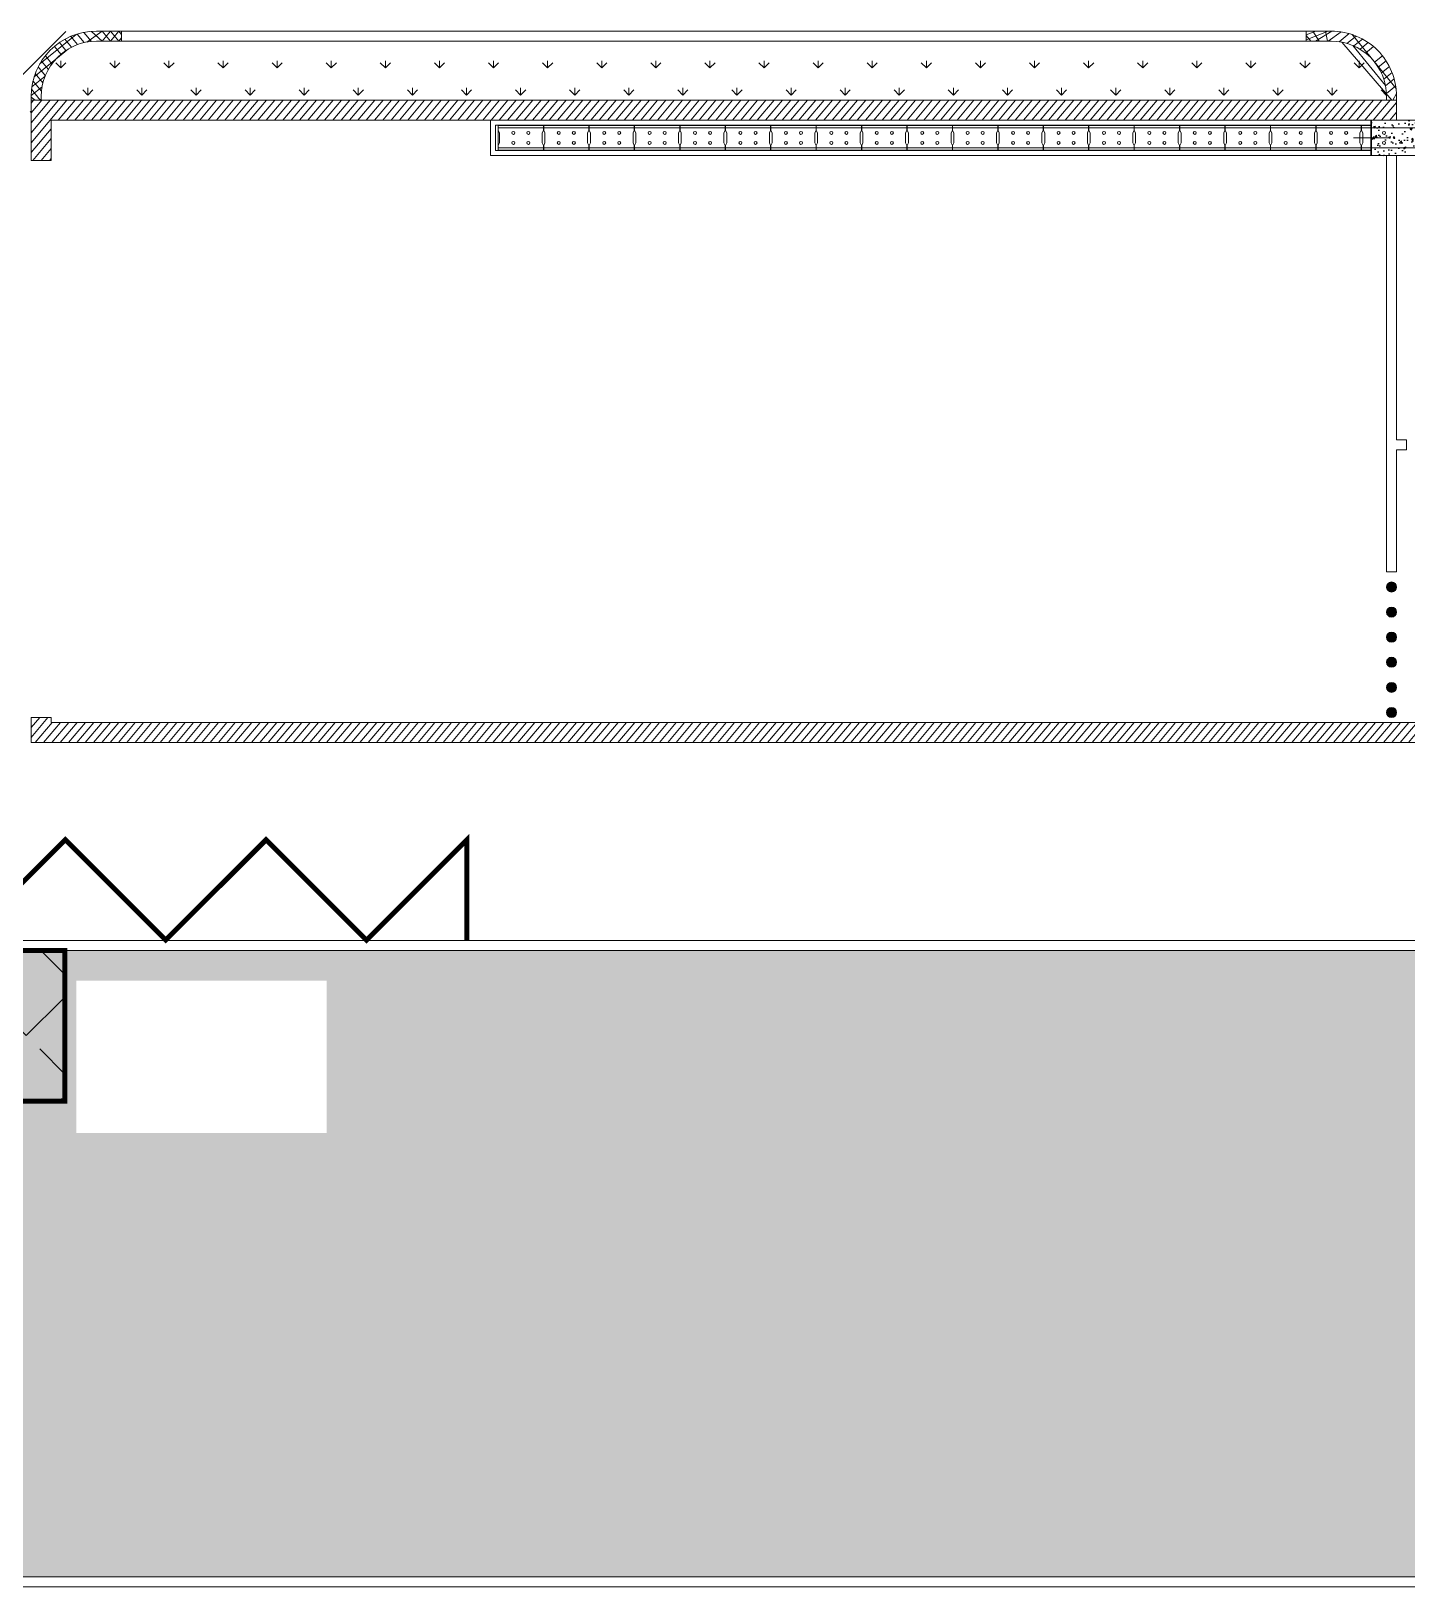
# Model space of a CAD drawing. Header units: millimetres. Extents: x -157642 to 241542, y -22875 to 31024.
# Drawn here: x -78500 to -51095, y -22875 to 8128 of the extents above; entities that cross this region are included whole.
import ezdxf

# ---------------------------------------------------------------- set-up
doc = ezdxf.new("R2010")
doc.units = ezdxf.units.MM
doc.header["$LTSCALE"] = 100
doc.header["$MEASUREMENT"] = 0
for name, color, linetype, lineweight in [('1', 1, 'Continuous', 18), ('1.Fence Wall', 2, 'Continuous', 15), ('2.Crash Barrier', 4, 'Continuous', 15), ('3.Curb', 6, 'Continuous', 15), ('ARC_HATCH', 8, 'Continuous', 0), ('BOLLARD', 221, 'Continuous', 5), ('L1-DRAINAGE-LONG_DITCH', 35, 'Continuous', 9), ('TAN CANG-profile- REVISE1$0$8', 17, 'Continuous', 0), ('trench cover', 74, 'Continuous', 0)]:
    doc.layers.add(name, color=color, linetype=linetype, lineweight=lineweight)
doc.layers.add('2', color=2, linetype='Continuous')
doc.layers.add('8', color=8, linetype='Continuous')
pattern_1 = [(89.99999998848193, (-68750.00000193057, -4999.999999885054), (-538.8153670916832, 538.815367308317), [142.8749999999999, -934.7557343999996]), (44.99999998848195, (-68750.00000193057, -4999.999999885054), (-538.8153671558324, 538.8153673724662), [142.8749999999999, -619.1249999999995]), (134.9999999884819, (-68750.00000193057, -4999.999999885054), (-538.8153673724662, -538.8153671558323), [142.875, -619.1249999999999])]
pattern_2 = [(39.16502141294823, (-822056502.6343318, -1059098939.429727), (-80.20762316116475, 98.46693448481369), []), (129.1650214129482, (-822056502.6343318, -1059098939.429727), (-98.46693448481369, -80.20762316116472), [])]
pattern_3 = [(49.99999998848195, (-68750.00000193057, -4999.999999885054), (-97.2876442596995, 81.63402644974802), [])]

# ---------------------------------------------------------------- blocks, each defined once
blk = doc.blocks.new('tcv')
at = {"layer": 'trench cover'}
blk.add_lwpolyline([(-0.875, 0.2450000001117587), (-0.875, 0.1499999999068677), (-0.8499999999767169, 0.1000000000931323), (-0.8499999999767169, -0.1000000000931323), (-0.8749999998835847, -0.1499999996740371), (-0.875000000349246, -0.2449999998789281), (0.02499999990686774, -0.2450000001117587), (0.02500000002328306, -0.1499999999068677), (0, -0.1000000000931323), (0, 0.1000000003259629), (0.02499999990686774, 0.1499999999068677), (0.02499999990686774, 0.2450000001117587)], close=True, dxfattribs=at)
for centre in [(-0.5749999999534339, 0.1000000000931323), (-0.2750000001396984, 0.09999999986030161), (-0.5750000000698492, -0.09999999986030161), (-0.2750000000232831, -0.1000000000931323)]:
    blk.add_circle(centre, 0.02999999999999999, dxfattribs=at)
blk = doc.blocks.new('*U10')
at = {"layer": 'trench cover', "rotation": 10.83497857553366}
blk.add_blockref('tcv', (0.4174233861267567, 0.07989190681837499), dxfattribs=at)
blk = doc.blocks.new('ap.trench')
at = {"layer": 'L1-DRAINAGE-LONG_DITCH', "ltscale": 0.011}
for p, q in [((-121.8606698467629, 6.350000066449866), (-121.8606698476942, 5.650000056484714)), ((-121.8506698466372, 6.350000063190237), (-121.8506698476849, 5.650000063469633))]:
    blk.add_line(p, q, dxfattribs=at)
at = {"layer": 'L1-DRAINAGE-LONG_DITCH', "ltscale": 0.011, "flags": 128}
for points in [[(-139.3999999975786, 5.650000090710819), (-139.3999999969965, 6.350000086938962), (-0.7506698466604576, 6.349999908590689)], [(-0.7506698466604576, 6.349999908357859), (-0.7506698477081954, 5.649999907938763), (-139.3999999971129, 5.650000086985528)], [(-121.8606698466465, 5.750081697944552), (-139.299999997369, 5.750000092433766), (-139.2999999967869, 6.250000092200935), (-121.8606698466465, 6.250000068452209)]]:
    blk.add_lwpolyline(points, dxfattribs=at)
at = {"layer": 'L1-DRAINAGE-LONG_DITCH'}
blk.add_lwpolyline([(-0.9006698476150632, 5.799999908776954), (-139.2499999973224, 5.800000090617687), (-139.2499999968568, 6.20000008889474), (-0.9006698468001559, 6.199999908450991)], dxfattribs=at)
at = {"layer": 'trench cover'}
blk.add_lwpolyline([(-121.8606698467629, 6.245000260183588), (-122.0499999969034, 6.245000263210386), (-122.049999998766, 6.150000263238326), (-122.0249999997905, 6.100000263657421), (-122.0250000035157, 5.900000263238326), (-122.0500000043539, 5.850000264123082), (-122.0500000059837, 5.755000262986869), (-121.8606698465301, 5.755000260192901)], dxfattribs=at)
for centre in [(-121.6006698497804, 6.10000015492551), (-121.6006698473357, 5.900000154972076)]:
    blk.add_circle(centre, 0.02999999999999999, dxfattribs=at)
at = {"layer": 'trench cover', "rotation": 169.1650203569163}
for p in [(-138.7950000014389, 6.00000057532452), (-137.890000001411, 6.000000559259206), (-136.9850000019651, 6.0000005424954), (-136.0800000013551, 6.000000524800271), (-135.1750000014435, 6.000000508734956), (-134.2700000016484, 6.000000492203981), (-133.3650000015041, 6.00000047404319), (-132.4600000014761, 6.000000458210707), (-131.5550000014482, 6.00000044121407), (-130.6500000015367, 6.000000424217433), (-129.7450000016252, 6.000000407686457), (-128.840000001248, 6.000000389758497), (-127.9350000014529, 6.000000373693183), (-127.0300000018906, 6.000000357162207), (-126.1250000012806, 6.000000339234248), (-125.2200000014855, 6.000000323168933), (-124.3150000015739, 6.000000306172296), (-123.4100000014296, 6.000000288709998), (-122.5050000014016, 6.000000272644684)]:
    blk.add_blockref('*U10', p, dxfattribs=at)
blk = doc.blocks.new('bollard H')
at = {"layer": 'BOLLARD'}
h = blk.add_hatch(color=256, dxfattribs=at)
h.dxf.hatch_style = 1
h.set_gradient(color1=(128, 128, 128), tint=1, name='SPHERICAL')
edge = h.paths.add_edge_path()
edge.add_arc((0, 0), 0.09999999999999998, -7.830578339736268, 352.1694216602637)
blk.add_circle((1.164153218269348e-10, 0), 0.09999999999999998, dxfattribs=at)
blk = doc.blocks.new('*U25')
at = {"layer": 'BOLLARD', "xscale": 1000, "yscale": 1000, "zscale": 1000, "rotation": 7.830578339736208}
blk.add_blockref('bollard H', (0, 0), dxfattribs=at)
blk = doc.blocks.new('*U26')
at = {"layer": 'BOLLARD'}
for p in [(-340.6107699488221, 2476.688172417932), (-272.4886159590577, 1981.350537934345), (-204.3664619692932, 1486.012903450759), (-136.2443079795288, 990.6752689671727), (-68.12215398976441, 495.3376344835863), (0, 0)]:
    blk.add_blockref('*U25', p, dxfattribs=at)

msp = doc.modelspace()

# ---------------------------------------------------------------- hatches: boundary and pattern name
at = {"layer": '8'}
h = msp.add_hatch(dxfattribs=at)
h.set_pattern_fill('AR-CONC', color=256, scale=2, angle=-10.83497858705176)
h.set_pattern_definition([(49.99999998848195, (-68750.00000600697, -22183.9901305797), (364.3693379855997, -31.87817115105454), [38.10000000000001, -419.1000000000001]), (354.999999988482, (-68750.00000600697, -22183.9901305797), (-70.48684277312323, 382.1136904922401), [30.48, -335.28116834]), (100.4514446884819, (-68719.6359920046, -22186.6466375137), (293.8824942511137, 350.2355037653118), [32.38001759999999, -356.1804891999999]), (46.18419998848196, (-68750.00000611192, -22082.39013064034), (542.1580817673565, -84.08465597444317), [57.14999999999996, -628.6499999999994]), (96.63555759848191, (-68704.8202059737, -22089.39713061512), (474.8082682024851, 494.8522490999935), [48.57004627999996, -534.2712163199994]), (351.1841511584819, (-68750.00000611192, -22082.39013064034), (474.8082682294332, 494.8522490756156), [45.71993413999996, -502.9194638399996]), (20.99999998848195, (-68699.20000593603, -22107.79013042508), (303.2287824971486, -204.5303964351326), [38.1, -419.1]), (325.9999999884819, (-68699.20000593603, -22107.79013042508), (123.6040567693479, 368.3759322197907), [30.47999999999998, -335.2799999999996]), (71.45144498848195, (-68673.93094071298, -22124.83433042046), (426.8328385903698, 163.8455376860052), [32.3800176, -356.1798751999999]), (37.49999998848196, (-68750.00000600697, -22183.9901305797), (6.177206535179465, 169.1100777450644), [0, -331.2159999999999, 0, -340.3599999999999, 0, -336.5499999999999]), (7.499999988481957, (-68750.00000600697, -22183.9901305797), (133.6393250608897, 200.3611496093738), [0, -194.0559999999998, 0, -323.5959999999997, 0, -128.2699999999999]), (327.4999999884819, (-68863.28400606045, -22183.99013068267), (271.1811903314396, -11.45748803986185), [0, -127, 0, -396.24, 0, -525.78]), (317.4999999884819, (-68914.08400599653, -22183.99013055953), (296.258362782259, 50.85298200710989), [0, -165.1, 0, -263.144, 0, -373.38])])
h.paths.add_polyline_path([(-45800.00000052631, 6350.141358147055), (-51799.99628431664, 6350.1413595419), (-51799.99628441775, 5650.14135754478), (-45800.00000069971, 5650.141356406501)])
h.paths.add_polyline_path([(-48520.00000661024, 5900.141447599002, -1), (-48580.00000643427, 5900.141447555099, -1)], flags=16)
h.paths.add_polyline_path([(-49079.99999890046, 5900.141445704343, -1), (-49019.99999914865, 5900.141446004811, -1)], flags=16)
h.paths.add_polyline_path([(-48580.00000290707, 6100.141447560192, -1), (-48520.00000245281, 6100.141447726215, -1)], flags=16)
h.paths.add_polyline_path([(-49079.99999556266, 6100.141445988425, -1), (-49019.99999515316, 6100.141445920264, -1)], flags=16)
h.paths.add_polyline_path([(-48019.99999895785, 5900.14144508676, -1), (-48079.99999862001, 5900.141445254616, -1)], flags=16)
h.paths.add_polyline_path([(-48079.99999539927, 6100.141445561123, -1), (-48019.99999510689, 6100.141445515372, -1)], flags=16)
h.paths.add_polyline_path([(-49580.00000636349, 5900.141447937596, -1), (-49520.00000665651, 5900.141448003895, -1)], flags=16)
h.paths.add_polyline_path([(-49580.00000302563, 6100.141448221679, -1), (-49520.0000026162, 6100.141448153532, -1)], flags=16)
h.paths.add_polyline_path([(-47520.00000666088, 5900.141444785186, -1), (-47580.0000064401, 5900.141444975452, -1)], flags=16)
h.paths.add_polyline_path([(-47520.00000280986, 6100.141445213798, -1), (-47580.00000310224, 6100.141445259535, -1)], flags=16)
h.paths.add_polyline_path([(-50079.99999894673, 5900.141446109235, -1), (-50019.99999912275, 5900.141446153124, -1)], flags=16)
h.paths.add_polyline_path([(-50079.99999560893, 6100.141446393318, -1), (-50019.99999519944, 6100.141446325171, -1)], flags=16)
h.paths.add_polyline_path([(-47019.99999901856, 5900.141443488596, -1), (-47079.9999988426, 5900.141443444722, -1)], flags=16)
h.paths.add_polyline_path([(-47019.99999532948, 6100.141443705463, -1), (-47079.99999562185, 6100.141443751199, -1)], flags=16)
h.paths.add_polyline_path([(-50580.00000640977, 5900.141448342489, -1), (-50520.00000658573, 5900.141448386392, -1)], flags=16)
h.paths.add_polyline_path([(-50580.00000311679, 6100.141448392402, -1), (-50520.0000027073, 6100.141448324255, -1)], flags=16)
h.paths.add_polyline_path([(-46520.00000769575, 5900.141445072702, -1), (-46580.00000740273, 5900.141445006419, -1)], flags=16)
h.paths.add_polyline_path([(-46520.00000377255, 6100.14144524475, -1), (-46580.00000418205, 6100.141445312896, -1)], flags=16)
h.paths.add_polyline_path([(-51079.99999884854, 5900.141446000984, -1), (-51019.99999902444, 5900.141446044872, -1)], flags=16)
h.paths.add_polyline_path([(-51079.99999551073, 6100.141446285052, -1), (-51019.99999510124, 6100.141446216905, -1)], flags=16)
h.paths.add_polyline_path([(-46020.00000053918, 5900.141443140848, -1), (-46080.00000020134, 5900.141443308719, -1)], flags=16)
h.paths.add_polyline_path([(-46019.99999645405, 6100.141443524655, -1), (-46079.99999686354, 6100.141443592802, -1)], flags=16)
h.paths.add_polyline_path([(-51580.00000632892, 5900.141447509319, -1), (-51520.00000650488, 5900.141447553222, -1)], flags=16)
h.paths.add_polyline_path([(-51580.00000290148, 6100.14144826174, -1), (-51520.00000249199, 6100.141448193594, -1)], flags=16)
at = {"layer": 'ARC_HATCH'}
h = msp.add_hatch(dxfattribs=at)
h.set_pattern_fill('ANSI37', color=256, scale=40, angle=-5.834978587051762)
h.set_pattern_definition(pattern_2)
h.paths.add_polyline_path([(-77200.00433986116, 7926.613492709235), (-76699.96311796084, 7926.632815275938), (-76699.95538949507, 8126.632815167803), (-77200.01206809987, 8126.613492002871, 0.4142135617500043), (-78499.96183255297, 6826.563261247167), (-78499.95887962478, 6750.141371961377), (-78299.95887937967, 6750.14137192753), (-78299.96183295763, 6826.570984610429, -0.4142135630967318)])
h = msp.add_hatch(dxfattribs=at)
h.set_pattern_fill('ANSI37', color=256, scale=40, angle=-5.834978587051762)
h.set_pattern_definition(pattern_2)
h.paths.add_polyline_path([(-51499.99999884551, 6827.564084257509), (-51499.99999882258, 6750.141367376491), (-51299.99999889248, 6750.141367342701), (-51299.99999872618, 6827.564080688535, 0.4142248810127419), (-52600.05023323209, 8127.564082483252), (-53100.05023291946, 8127.544761508587), (-53100.0425046538, 7927.544762170917), (-52600.04250502278, 7927.564083144767, -0.4142248802958843)])
at = {"layer": 'ARC_HATCH', "ltscale": 0.8}
h = msp.add_hatch(dxfattribs=at)
h.set_pattern_fill('ANSI31', color=256, scale=40, angle=-5.834978587051761)
h.set_pattern_definition(pattern_3)
h.paths.add_polyline_path([(-51299.9999990096, 6750.1413673426), (-78499.95887962478, 6750.141371961377), (-78499.95887976041, 5550.000004718997), (-78099.95887962135, 5550.000004679605), (-78099.95887937048, 6350.141370054102), (-51299.99999942491, 6350.141364605268)])
h = msp.add_hatch(dxfattribs=at)
h.set_pattern_fill('ANSI31', color=256, scale=40, angle=-5.834978587051761)
h.set_pattern_definition(pattern_3)
h.paths.add_polyline_path([(-78499.99999016232, -6049.999997234743), (-78499.99999021756, -5549.999998558065), (-78099.99999015074, -5549.999998340878), (-78099.99999010091, -5649.999997112653), (75239.99999815243, -5650.000028536568), (75239.99999811308, -6050.000028675655)])
at = {"layer": 'ARC_HATCH'}
h = msp.add_hatch(dxfattribs=at)
h.set_pattern_fill('ANGLE', color=256, scale=199.9999999999999, angle=33.91813134856699, style=0)
h.set_pattern_definition([(44.7531099241007, (-71652.87994928256, -4999.999999386186), (-983.5624198041784, 992.0755849979114), [1015.999999999999, -380.9999999999998]), (134.7531099241007, (-71652.87994928256, -4999.999999386186), (-992.0755849979115, -983.5624198041784), [1016, -380.9999999999999])])
h.paths.add_polyline_path([(-83828.17978768842, -9994.866256603258), (-77828.17978774454, -9994.866258240494), (-77828.17978820909, -13194.86623286518), (-83828.17978815292, -13194.86623122792)])
at = {"layer": 'TAN CANG-profile- REVISE1$0$8'}
h = msp.add_hatch(dxfattribs=at)
h.set_pattern_fill('GRASS', color=256, scale=30, angle=-10.83497858705176)
h.set_pattern_definition(pattern_1)
h.paths.add_polyline_path([(-52600.04250461212, 7927.564083077552), (-77200.00433946255, 7926.613492641947, 0.4142135628226668), (-78299.96183233481, 6826.570985438972), (-78299.95887887513, 6750.141371690144), (-51499.99999842653, 6750.141367601507), (-51499.99999829486, 6827.564081892706, 0.4142248808846375)])
h = msp.add_hatch(dxfattribs=at)
h.set_pattern_fill('GRASS', color=256, scale=30, angle=-10.83497858705176)
h.set_pattern_definition(pattern_1)
h.paths.add_polyline_path([(-77598.75824809691, -10796.474508532), (-72613.5713528801, -10796.47450982284), (-72613.57135316957, -13827.13443029026), (-77598.75824880996, -13827.13442867562)])
edge = h.paths.add_edge_path()
edge.add_line((-114415.321996166, -10194.86634151106), (147697.2047811959, -10194.86555834475))
edge.add_arc((147697.2047959934, -14994.86555847387), 4800.000000073172, 0.5951647079181726, 90.00000017675109, ccw=False)
edge.add_line((152496.9458338645, -14945.00605303701), (152526.8631510924, -17825.00604162505))
edge.add_arc((147727.1221132812, -17874.86554752663), 4800.000000084824, -89.99999982164121, 0.5951647141616263, ccw=False)
edge.add_line((147727.1221281337, -22674.86554775924), (-114407.2272042588, -22674.86633084787))
edge.add_arc((-114407.2272186781, -17874.86633066025), 4799.999999996352, 180.1610397759896, 270.00000017251097, ccw=False)
edge.add_line((-119207.2082589358, -17888.35754974652), (-119215.3030221014, -15008.35756010262))
edge.add_arc((-114415.3219817818, -14994.86634165402), 4800.000000009277, 90.00000017113518, 180.1610397705218, ccw=False)

# ---------------------------------------------------------------- linework, layer by layer
at = {"layer": '1', "ltscale": 0.0789, "const_width": 99.99999999999999}
msp.add_lwpolyline([(-83828.17978814285, -13194.86623244359), (-77828.17978825391, -13194.86623309935), (-77828.1797877641, -10194.8662329431), (-83828.17978788726, -10194.86623224251)], close=True, dxfattribs=at)
at = {"layer": '1.Fence Wall', "flags": 128}
msp.add_lwpolyline([(-51499.99999898049, 5650.141364573443), (-51299.99999877141, 5650.141364648429), (-51300.0000005925, -14.88138937643089), (-51100.00000054541, -14.88138951318979), (-51100.00000074937, -214.8813899115776), (-51300.00000084133, -214.8813900089735), (-51300.00000133523, -2650.000002364846), (-51500.0000017336, -2650.000002160843)], close=True, dxfattribs=at)
at = {"layer": '2', "ltscale": 0.5, "const_width": 99.99999999999999, "elevation": 6.562338726584189e-07}
msp.add_lwpolyline([(-69819.6902166708, -9986.035376097003), (-69819.59018132143, -7986.035378713699), (-71819.69021423848, -9985.935341076489), (-73819.5901763945, -7985.835307713583), (-75819.69020904985, -9985.735270611942), (-77819.5901715298, -7985.635237672555), (-79819.69020435709, -9985.53519956702), (-81819.59016632382, -7985.43516648309), (-83819.6901992134, -9985.335129336643), (-85819.59016122489, -7985.235096486882), (-85819.69019641232, -9985.23509365844)], dxfattribs=at)
at = {"layer": '2.Crash Barrier', "ltscale": 0.8, "flags": 128}
for points in [[(-51299.9999990096, 6750.1413673426), (-78499.95887962478, 6750.141371961377), (-78499.95887976041, 5550.000004718997), (-78099.95887962135, 5550.000004679605), (-78099.95887937048, 6350.141370054102), (-51299.99999942491, 6350.141364605268)], [(-78499.99999016232, -6049.999997234743), (-78499.99999021756, -5549.999998558065), (-78099.99999015074, -5549.999998340878), (-78099.99999010091, -5649.999997112653), (75239.99999815243, -5650.000028536568), (75239.99999811308, -6050.000028675655)]]:
    msp.add_lwpolyline(points, close=True, dxfattribs=at)
at = {"layer": '3.Curb', "flags": 128}
for points in [[(-78499.95887962478, 6750.141371961377), (-78499.96183255292, 6826.563258757567, -0.4142135623317801), (-77200.0120680072, 8126.613492002914), (-52600.050233391, 8127.564082483339, -0.4142248805139869), (-51299.99999872613, 6827.564083061225), (-51299.99999889248, 6750.14136732019)], [(-78299.9588796784, 6750.149100393988), (-78299.96183295781, 6826.570987257423, -0.4142135624045263), (-77200.00433981384, 7926.613492709177), (-52600.04250496341, 7927.564083144767, -0.414224880493836), (-51499.99999884557, 6827.564083454592), (-51499.99999882258, 6750.141367434568)]]:
    msp.add_lwpolyline(points, format="xyb", dxfattribs=at)
for points in [[(-76699.95538949507, 8126.632815211415), (-76699.96313143655, 7926.284087467007)], [(-53100.0425046538, 7927.544762029618), (-53100.05023291946, 8127.544761579935)]]:
    msp.add_lwpolyline(points, dxfattribs=at)
for points in [[(-114415.3219966819, -9994.866341703135), (147697.2047806249, -9994.865558433346, -0.4111743727699479), (152696.9350438858, -14942.9285737559), (152726.8523609843, -17822.92856252966, -0.4172592973770318), (147727.1221287666, -22874.86554758956), (-114407.2272035439, -22874.86633065595, -0.4133905752127254), (-119407.2074690266, -17888.91968373842), (-119415.3022319957, -15008.91969402968, -0.4150370287250716)], [(-114415.321996166, -10194.86634151106), (147697.2047812131, -10194.86555849786, -0.4111743727662955), (152496.9458339816, -14945.00605305942), (152526.8631510801, -17825.00604183319, -0.4172592973756826), (147727.1221281337, -22674.86554775924), (-114407.2272041768, -22674.86633082562, -0.4133905752052807), (-119207.2082590529, -17888.35754972411), (-119215.3030220221, -15008.35756001539, -0.4150370287228317)]]:
    msp.add_lwpolyline(points, format="xyb", close=True, dxfattribs=at)
at = {"layer": '8'}
for p, q in [((-80551.41884751286, 5377.939647003048), (-77806.41884687403, 8122.939646591651)), ((-78518.1448668178, 6513.188014963118), (-78499.96090870694, 6531.371973388581))]:
    msp.add_line(p, q, dxfattribs=at)
at = {"layer": 'L1-DRAINAGE-LONG_DITCH', "ltscale": 0.011}
msp.add_line((-51460.00003858673, 6000.36531145648), (-52159.99996047275, 6000.373728738705), dxfattribs=at)

# ---------------------------------------------------------------- block references
at = {"layer": 'BOLLARD', "rotation": 352.1693694076074}
msp.add_blockref('*U26', (-51400.00000141404, -5450.000003069421), dxfattribs=at)
at = {"layer": 'L1-DRAINAGE-LONG_DITCH', "xscale": 1000, "yscale": 1000, "zscale": 1000, "rotation": 359.9999999884819}
msp.add_blockref('ap.trench', (70050.66984644288, 0.1412764789565699), dxfattribs=at)

doc.saveas('drawing.dxf')
